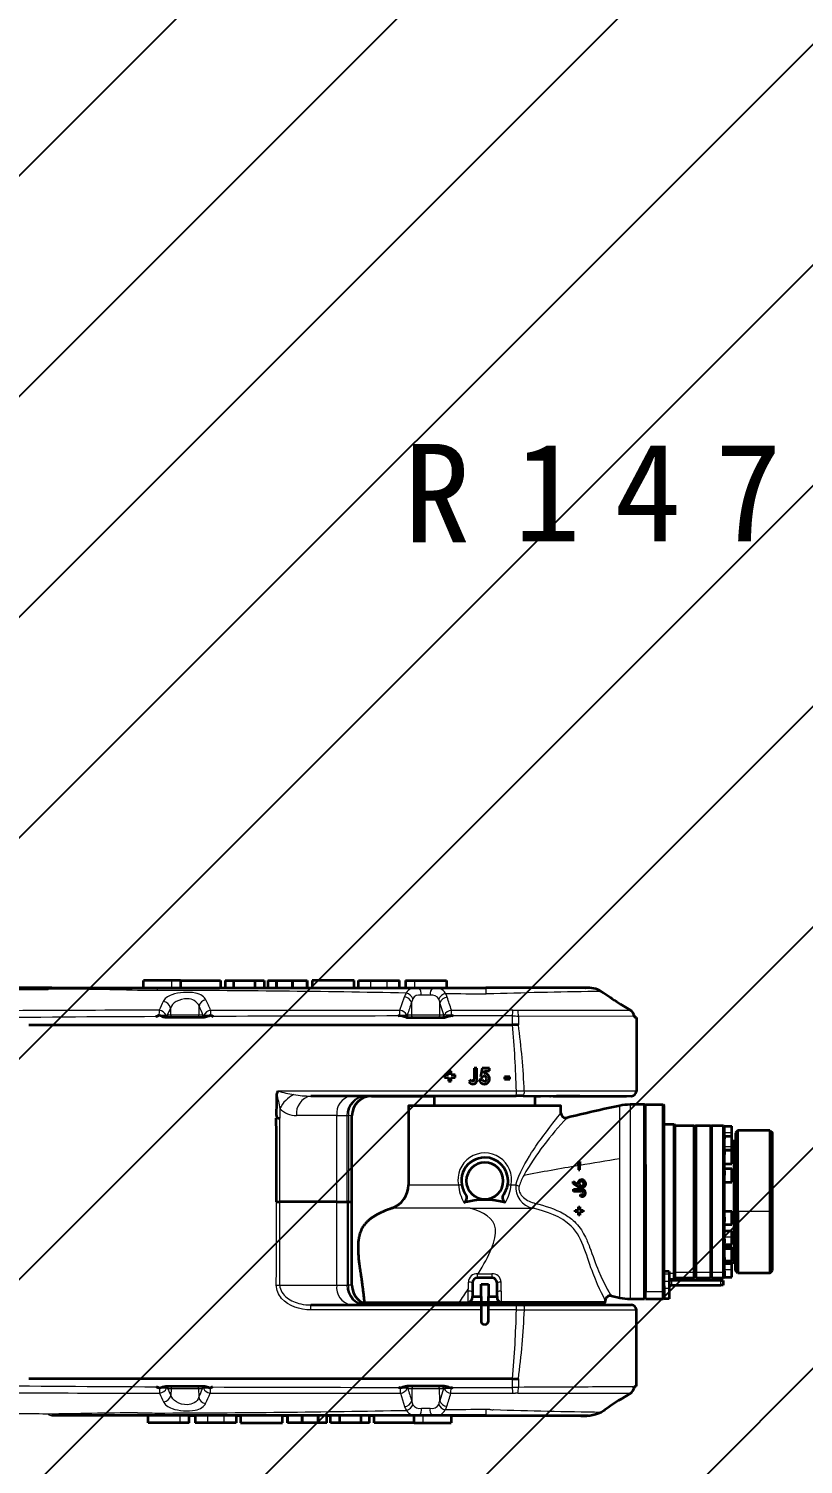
# Model space of a CAD drawing. Header units: millimetres. Extents: x 116 to 5831, y 100 to 4110.
# Drawn here: x 4889 to 5204, y 2655 to 3239 of the extents above; entities that cross this region are included whole.
import ezdxf

# ---------------------------------------------------------------- set-up
doc = ezdxf.new("R2010")
doc.units = ezdxf.units.MM
doc.header["$MEASUREMENT"] = 0
doc.layers.get('0').update_dxf_attribs({"lineweight": 18})
doc.layers.add('图层0000', color=7, linetype='Continuous', lineweight=25)
doc.layers.add('图层1', color=7, linetype='Continuous', lineweight=35)
doc.dimstyles.new('线性样式 (GB)', dxfattribs={"dimtxt": 2, "dimasz": 2, "dimexe": 1, "dimexo": 0.5, "dimgap": 0.5, "dimtad": 1, "dimdsep": 46, "dimcen": -2.127267, "dimclrd": 7, "dimclre": 7, "dimclrt": 7, "dimadec": 0, "dimazin": 0, "dimtfac": 0.7, "dimtmove": 0, "dimatfit": 1, "dimfxl": 1, "dimfrac": 2, "dimtolj": 1, "dimtzin": 0, "dimlwd": 18, "dimlwe": 18, "dimarcsym": 0})

# ---------------------------------------------------------------- blocks, each defined once
blk = doc.blocks.new('DimBlk384')
at = {"layer": '图层0000', "color": 7, "linetype": 'Continuous', "lineweight": 18}
blk.add_line((5632, 3205.78), (5262.48, 3087.46), dxfattribs=at)
at = {"layer": '图层0000', "color": 7, "linetype": 'Continuous', "lineweight": -3}
blk.add_solid([(5635.27, 3195.57), (5670.09, 3217.98), (5628.73, 3215.99)], dxfattribs=at)
at = {"layer": '图层0000', "color": 7, "linetype": 'Continuous', "lineweight": 18, "char_height": 40, "attachment_point": 8, "line_spacing_factor": 1.2}
for s, insert in [('\\T1.375000;\\W1;\\FSimSun|b0|i0;R', (5060.25, 3029.73)), ('\\T1.500000;\\W1;\\FSimSun|b0|i0;1470', (5168.06, 3029.43))]:
    blk.add_mtext(s, dxfattribs=dict(at, insert=insert))
blk = doc.blocks.new('ViewBlk17')
at = {"layer": '图层0000', "linetype": 'Continuous', "lineweight": -3}
h = blk.add_hatch(dxfattribs=at)
h.set_pattern_fill('ANSI31', color=256, scale=63.5, style=0, pattern_type=2)
h.set_pattern_definition([(45, (0, 0), (-44.9013, 44.9013), [])])
edge = h.paths.add_edge_path(flags=16)
edge.add_arc((4270.11, 2769.69), 1470, 331.9791, 388.0209)
edge.add_spline(control_points=[(5567.8, 3460.29), (4860.44, 3434.66), (4133.05, 3900.34), (3795.88, 2896.76)], knot_values=[0, 0, 0, 0, 1, 1, 1, 1], degree=3, periodic=0)
edge.add_line((3795.88, 2896.76), (3896.59, 2869.78))
edge.add_arc((4270.11, 2769.69), 386.7, 195, 525)
edge.add_line((3896.59, 2669.6), (3795.88, 2642.62))
edge.add_spline(control_points=[(3795.88, 2642.62), (4133.05, 1639.04), (4860.44, 2104.72), (5567.8, 2079.09)], knot_values=[0, 0, 0, 0, 1, 1, 1, 1], degree=3, periodic=0)
at = {"layer": '图层0000', "color": 251, "linetype": 'Continuous', "lineweight": 18}
for p, q in [((4947.17, 2848.44), (4947.17, 2851.43)), ((5028.14, 2848.44), (5028.14, 2851.43)), ((5034.85, 2848.44), (5034.85, 2851.43)), ((5045.96, 2851.43), (5045.96, 2848.43)), ((4894.77, 2847.82), (4896.93, 2847.82)), ((5040.01, 2839.34), (5041.82, 2844.81)), ((5052.41, 2845.44), (5048.62, 2845.44)), ((5076.64, 2845.97), (5075.13, 2845.98)), ((4946.72, 2840.24), (4946.72, 2837.44)), ((4958.31, 2837.44), (4958.31, 2840.94)), ((5044.72, 2842.45), (5044.72, 2837.44)), ((5056.31, 2837.44), (5056.31, 2842.36)), ((5057.89, 2837.44), (5056.31, 2842.36)), ((5060.97, 2839.34), (5084.75, 2839.34)), ((5085.92, 2839.36), (5087, 2839.35)), ((5133.81, 2839.31), (5129.71, 2841.86)), ((4942.01, 2837.26), (4944.9, 2837.26)), ((4945.37, 2837.44), (4946.72, 2837.44)), ((4946.72, 2837.44), (4958.31, 2837.44)), ((4958.31, 2837.44), (4959.9, 2837.44)), ((4960.3, 2837.28), (4963, 2837.28)), ((5040.03, 2837.33), (5042.78, 2837.33)), ((5043.02, 2837.44), (5044.72, 2837.44)), ((5044.72, 2837.44), (5056.31, 2837.44)), ((5056.31, 2837.44), (5057.89, 2837.44)), ((5061, 2837.34), (5058.11, 2837.34)), ((5085.85, 2833.44), (5085.85, 2837.04)), ((5135.01, 2836.74), (5088.2, 2836.97)), ((5088.2, 2836.97), (5088.2, 2833.44)), ((5090.6, 2806.44), (5087.38, 2806.43)), ((4991.15, 2799.31), (4991.15, 2795.48)), ((5129.41, 2800.47), (5129.41, 2800.26)), ((5129.41, 2778.91), (5129.41, 2800.26)), ((5133.67, 2800.71), (5133.67, 2800.93)), ((5133.67, 2800.71), (5133.67, 2721.93)), ((4991.15, 2795.4), (4989.72, 2795.4)), ((4991.15, 2795.48), (4991.15, 2795.4)), ((4991.15, 2761.44), (4991.15, 2795.4)), ((5014.34, 2796.44), (4997.97, 2796.44)), ((5014.34, 2795.45), (5014.34, 2796.44)), ((5014.34, 2796.44), (5018.49, 2796.44)), ((5014.34, 2761.44), (5014.34, 2795.45)), ((5018.49, 2796.44), (5019.06, 2796.44)), ((5018.49, 2795.44), (5018.49, 2796.44)), ((5018.49, 2761.44), (5018.49, 2795.44)), ((5020.51, 2796.43), (5019.06, 2796.44)), ((5019.06, 2796.44), (5019.06, 2795.44)), ((5019.06, 2795.44), (5019.06, 2761.44)), ((5172.01, 2789.56), (5175.01, 2789.56)), ((5175.81, 2738.57), (5175.81, 2786.18)), ((5172.01, 2783.87), (5175.01, 2783.87)), ((5175.01, 2782.29), (5172.01, 2782.29)), ((5113.24, 2776.21), (5112.66, 2776.12)), ((5129.41, 2722.39), (5129.41, 2778.91)), ((5139.51, 2776.4), (5139.91, 2776.55)), ((5085.2, 2768.25), (5087.19, 2768.25)), ((5172.01, 2769.61), (5175.01, 2769.61)), ((5014.34, 2727.45), (5014.36, 2761.44)), ((5018.5, 2761.44), (5018.49, 2727.44)), ((5019.06, 2727.44), (5019.07, 2761.44)), ((5068.57, 2758.82), (5036.84, 2758.82)), ((5068.57, 2758.82), (5094.22, 2758.82)), ((5175.01, 2757.57), (5172.01, 2757.57)), ((5176.51, 2757.78), (5177.51, 2757.65)), ((5177.51, 2757.65), (5190.51, 2757.65)), ((5190.51, 2757.65), (5191.51, 2757.78)), ((5175.01, 2747.02), (5172.01, 2747.02)), ((5175.01, 2741.93), (5172.01, 2741.93)), ((5176.01, 2743.88), (5176.11, 2743.88)), ((5176.11, 2743.88), (5176.51, 2744.25)), ((5160.01, 2733.16), (5160.41, 2732.79)), ((5171.61, 2732.79), (5172.01, 2733.16)), ((5175.01, 2733.74), (5172.01, 2733.74)), ((5175.01, 2738.57), (5175.81, 2738.57)), ((5175.81, 2738.57), (5175.81, 2736.68)), ((4989.72, 2727.48), (4991.15, 2727.48)), ((4991.15, 2727.48), (5014.34, 2727.45)), ((5014.34, 2727.45), (5018.49, 2727.44)), ((5018.49, 2727.44), (5019.06, 2727.44)), ((5071.63, 2732.16), (5071.85, 2732.15)), ((5147.51, 2732.04), (5149.51, 2732.04)), ((5149.51, 2729.01), (5147.51, 2729.01)), ((5149.51, 2732.33), (5151.51, 2732.33)), ((5150.51, 2729.43), (5150.51, 2727.43)), ((5151.51, 2732.33), (5152.01, 2732.79)), ((5152.01, 2732.79), (5159.71, 2732.79)), ((5159.71, 2732.79), (5160.01, 2733.07)), ((5160.41, 2732.79), (5166.41, 2732.79)), ((5166.41, 2732.79), (5166.66, 2733.02)), ((5166.91, 2732.79), (5166.66, 2733.02)), ((5166.91, 2732.79), (5171.61, 2732.79)), ((5170.51, 2727.43), (5170.51, 2729.43)), ((5067.78, 2725.02), (5067.79, 2725.84)), ((5067.79, 2720.48), (5067.78, 2725.02)), ((5081.24, 2725.02), (5081.24, 2720.48)), ((5139.91, 2724.94), (5147.11, 2724.94)), ((5147.11, 2724.94), (5147.51, 2725.31)), ((5147.51, 2726.22), (5149.51, 2726.22)), ((5073.01, 2717.45), (5003.75, 2717.44)), ((5087.41, 2717.45), (5076.01, 2717.45)), ((5087.41, 2717.45), (5090.66, 2717.44)), ((5090.66, 2717.44), (5136.19, 2717.43)), ((5085.85, 2685.84), (5085.85, 2689.44)), ((5088.2, 2689.44), (5088.2, 2685.91)), ((4945.12, 2685.62), (4942.22, 2685.62)), ((4945.53, 2685.46), (4946.9, 2685.46)), ((4946.9, 2685.46), (4946.86, 2682.6)), ((4946.9, 2685.46), (4958.12, 2685.46)), ((4958.12, 2685.46), (4959.73, 2685.46)), ((4958.12, 2685.46), (4958.18, 2681.91)), ((4962.79, 2685.6), (4960.08, 2685.6)), ((5040.22, 2683.54), (5041.92, 2678.09)), ((5043, 2685.55), (5040.24, 2685.55)), ((5043.2, 2685.46), (5044.9, 2685.46)), ((5044.9, 2685.46), (5044.82, 2680.4)), ((5044.9, 2685.46), (5056.12, 2685.46)), ((5056.12, 2685.46), (5057.71, 2685.46)), ((5056.21, 2680.49), (5056.12, 2685.46)), ((5057.71, 2685.46), (5056.21, 2680.49)), ((5057.89, 2685.54), (5060.8, 2685.54)), ((5060.76, 2683.54), (5084.75, 2683.54)), ((5085.92, 2683.52), (5087, 2683.52)), ((5088.04, 2683.54), (5133.85, 2683.56)), ((5133.85, 2683.56), (5129.75, 2681.02)), ((4896.93, 2675.05), (4894.77, 2675.05)), ((5048.74, 2677.39), (5052.3, 2677.39)), ((5076.64, 2676.91), (5075.13, 2676.89)), ((4950.61, 2671.43), (4950.61, 2674.43)), ((4961.72, 2674.43), (4961.72, 2671.43)), ((4968.42, 2674.43), (4968.42, 2671.43)), ((5049.4, 2674.43), (5049.4, 2671.43))]:
    blk.add_line(p, q, dxfattribs=at)
for centre, radius, start, end in [((4884.05, 3408.38), 560.66, 268.57077, 271.0957), ((4898.46, 2846.23), 2.21, 92.15752, 133.90251), ((4904.76, 2047.78), 800.08, 87.95432, 90.56048), ((4947.31, 1426.82), 1420.6, 90.24437, 90.56414), ((4942.51, 2847.35), 1.26, 119.92587, 177.30605), ((4930.31, -2944.2), 5791.61, 88.889276, 89.891758), ((5047.7, 2842.84), 6.19, 145.7679, 161.51273), ((5041.55, 2841.51), 3.31, 16.45537, 85.22201), ((5046.6, 2843.81), 4.75, 76.99727, 148.00643), ((5041.64, 2842.6), 3.84, 20.70642, 75.88207), ((5047.92, 2842.41), 3.11, 77.04655, 150.05861), ((5045.54, 2846.11), 3.16, 347.65377, 47.37499), ((5055.49, 2846.11), 3.16, 132.54591, 192.35442), ((5053.12, 2842.47), 3.06, 26.39072, 103.43027), ((5054.45, 2843.91), 4.65, 28.45703, 103.55641), ((5059.42, 2842.4), 3.83, 103.1619, 158.20761), ((5059.48, 2841.35), 3.32, 94.24824, 162.35735), ((5107.23, 7341.67), 4495.8, 269.3795, 269.59085), ((5052.77, 2842.53), 6.8, 18.25478, 31.91956), ((3578.16, 2358.8), 1558.73, 17.95619, 18.16211), ((5057.28, 2846.32), 17.85, 358.90804, 6.80437), ((5077.72, 2837.56), 8.48, 86.62979, 97.31682), ((5165.52, -66.02), 2913.36, 90.85815, 91.71715), ((5190.73, 2940.28), 115.8, 234.24381, 238.20453), ((4942.36, -7514.8), 10354.12, 90.001639, 90.328503), ((4976.28, 2837.36), 34.27, 176.72617, 180.16769), ((5031.3, 2800.73), 97.22, 154.29771, 156.61595), ((4941.79, 2835.95), 3.38, 22.85855, 85.22503), ((4943.51, 2839.64), 3.26, 10.47621, 86.70065), ((5025.53, 2800.45), 88.28, 153.21502, 155.2304), ((4961.5, 2840.33), 3.25, 96.87448, 169.15705), ((4884.96, 2805.42), 81.5, 23.13869, 25.8423), ((4963.42, 2835.97), 3.39, 96.76644, 157.17317), ((4881.77, 2805.09), 88.17, 22.8519, 25.86324), ((5033.09, 2837.47), 70.09, 178.47554, 180.1526), ((4946, 2837.12), 94.03, 0.13051, 1.35663), ((5039.64, 2835.92), 3.44, 24.14006, 83.86144), ((6402.13, 2379.39), 1434.22, 161.16379, 161.37497), ((5052.28, 2840.74), 7.75, 155.42651, 167.26214), ((5047.81, 2840.55), 8.69, 12.00797, 22.12793), ((5061.25, 2835.89), 3.47, 94.74396, 155.21966), ((4992.71, 2837.2), 68.29, 0.11722, 1.79649), ((5085.82, 2817.9), 21.46, 89.75387, 92.86072), ((5029.66, 2839.84), 56.25, 357.1467, 359.51782), ((5088.04, 2873.44), 34.1, 268.25186, 269.99877), ((5074.86, 2837.24), 13.35, 358.86318, 9.06316), ((5129.69, 2841.7), 0.158, 58.49786, 80.79368), ((5132.24, 2836.76), 3, 9.68958, 58.33473), ((5133.79, 2839.15), 0.159, 58.53057, 82.12716), ((4968.33, -5142.75), 7979.52, 90.197723, 90.735999), ((4943.09, 2842.7), 5.73, 288.39211, 293.3683), ((4945.85, 2837.4), 0.956, 187.98286, 267.10988), ((4946.35, 2837.42), 0.985, 179.06602, 267.20511), ((4947.7, 2837.42), 0.985, 179.09055, 266.15889), ((4957.32, 2837.42), 0.985, 273.8949, 0.90819), ((4958.92, 2837.42), 0.985, 272.6597, 0.93716), ((4959.35, 2837.4), 0.959, 272.79914, 353.05376), ((4961.91, 2841.87), 4.87, 245.68697, 250.69507), ((5041.65, 2840.14), 3.03, 291.89656, 296.94056), ((5043.74, 2837.4), 0.965, 184.43394, 267.19432), ((5044.01, 2837.42), 0.984, 179.05982, 267.4689), ((5045.7, 2837.42), 0.985, 179.09166, 266.11122), ((5055.32, 2837.42), 0.985, 273.84894, 0.90927), ((5056.9, 2837.42), 0.984, 272.57026, 0.93926), ((5057.14, 2837.41), 0.966, 272.8736, 356.00783), ((5059.16, 2839.9), 2.77, 242.61144, 247.6215), ((5074.11, -198.4), 3035.46, 89.77839, 90.23548), ((5088.86, 2904.05), 67.08, 267.42611, 269.43689), ((4602.01, 2792.49), 485.57, 1.64445, 4.83724), ((4771.73, 2791.69), 319.22, 2.64891, 7.51572), ((5135.2, 2824.31), 12.95, 89.80434, 90.02346), ((5438.66, 2889.72), 456.55, 190.65793, 191.42181), ((5007.15, 2867.42), 63.25, 254.59105, 260.63557), ((5002.66, 2793.5), 12.89, 116.71343, 153.21402), ((5003.34, 2841.13), 36.7, 259.83823, 270.61045), ((5005.07, 2797.4), 7.16, 100.78998, 187.73495), ((5021.44, 2797.4), 7.16, 100.79021, 187.73507), ((5026.21, 2796.72), 7.73, 92.24666, 182.07911), ((5026.78, 2796.72), 7.73, 92.24666, 182.07913), ((5072.98, 2805.93), 14.41, 354.04798, 1.9668), ((5087.75, 2805.96), 2.89, 328.28952, 9.57148), ((4997.99, 2806.03), 9.59, 224.5167, 269.8835), ((5133.67, 2780.61), 20.11, 89.99677, 102.21704), ((4996.92, 2795.44), 7.19, 171.34075, 180.31323), ((5198.52, 2709.03), 125.23, 136.28873, 149.73451), ((5074.51, 2770.37), 10.9, 348.78981, 191.20991), ((5437.08, 887.46), 1916.32, 99.74683, 100.42402), ((5579.37, 31.9), 2783.62, 99.30232, 99.63984), ((5063.31, 2773.58), 5.35, 275.54532, 289.72958), ((5081.84, 2769.93), 18.09, 185.31455, 209.38157), ((5067.19, 2769.93), 18.1, 330.61938, 354.68441), ((5085.72, 2773.58), 5.35, 250.2698, 264.45449), ((5095.68, 2767.25), 8.55, 173.24181, 260.15104), ((5092.25, 2782.02), 14.67, 249.79487, 255.34484), ((5118.09, 2757.97), 31.15, 152.91581, 161.54002), ((-1081.08, 2759.93), 6070.89, 359.693773, 0.014241), ((-1400.26, 2760.22), 6391.49, 359.706502, 0.010953), ((5091.07, 2761.41), 4.07, 320.57419, 350.73247), ((5175.82, 2738.76), 0.193, 267.8224, 357.64275), ((5021.51, 2726.51), 7.24, 172.513, 257.57151), ((5026.23, 2727.17), 7.75, 177.95457, 265.96887), ((5026.8, 2727.17), 7.75, 177.96066, 265.92095), ((5019.23, 2631.34), 96.1, 89.23434, 90.1017), ((5157.85, 2725.41), 90.07, 177.88803, 179.72756), ((5071.39, 2728.62), 3.54, 86.14622, 178.3077), ((5067.84, 2723.68), 5.05, 70.58279, 89.89124), ((5039.72, 2733.39), 31.93, 354.68913, 357.7808), ((5077.64, 2728.62), 3.54, 1.69468, 93.85039), ((5109.33, 2733.39), 31.95, 182.21705, 185.30673), ((5081.19, 2723.68), 5.04, 90.11046, 109.42539), ((4985.93, 2725.28), 95.32, 359.84646, 2.07417), ((4413.98, 3161.71), 785.78, 325.83545, 326.30968), ((5068.17, 2721.58), 3.46, 67.12362, 96.38602), ((5080.86, 2721.58), 3.46, 83.61417, 112.87668), ((5003.7, 2738.67), 19.23, 257.90372, 270.08067), ((4956.52, 2717.94), 47.23, 359.39449, 1.81841), ((4593.2, 2730.97), 494.4, 355.18188, 358.43353), ((5073, 2717.95), 14.42, 358.03317, 5.9459), ((4766.23, 2731.76), 324.74, 352.51213, 357.47278), ((5087.82, 2717.92), 2.88, 350.38274, 31.86354), ((4968.73, 10757.15), 8071.04, 269.26949, 269.803163), ((4946.07, 2685.48), 0.957, 91.4808, 171.96002), ((4946.52, 2685.46), 0.983, 90.98954, 179.99879), ((4947.89, 2685.46), 0.983, 90.98954, 179.99879), ((4957.14, 2685.46), 0.983, 0.00121, 89.01046), ((4958.75, 2685.46), 0.983, 0.00121, 89.01046), ((4959.12, 2685.48), 0.96, 7.03306, 88.52282), ((5043.96, 2685.47), 0.966, 91.44126, 175.47344), ((5044.18, 2685.46), 0.983, 90.98954, 179.99879), ((5045.89, 2685.46), 0.983, 90.98954, 179.99879), ((5055.14, 2685.46), 0.983, 0.00121, 89.01046), ((5056.73, 2685.46), 0.983, 0.00121, 89.01046), ((5056.92, 2685.47), 0.967, 4.09641, 88.57017), ((4942.36, 13136.08), 10452.52, 269.673456, 269.999565), ((4976.73, 2685.52), 34.51, 179.8329, 183.2506), ((4942.02, 2686.92), 3.37, 274.44216, 337.27926), ((5030.23, 2720), 95.2, 202.50328, 204.84655), ((4943.66, 2683.25), 3.26, 273.07561, 348.6164), ((4943.37, 2680.53), 5.38, 66.32231, 71.00992), ((5024.69, 2720.44), 86.54, 203.84398, 205.92739), ((4885.08, 2715.94), 80.64, 335.03436, 337.78494), ((4961.36, 2682.57), 3.25, 191.74978, 263.37198), ((4961.64, 2681.31), 4.56, 109.95638, 114.62489), ((4963.19, 2686.9), 3.37, 202.66484, 263.60639), ((4882.37, 2716.03), 86.75, 334.98769, 338.01268), ((5032.34, 2685.41), 69.55, 179.84762, 181.53822), ((5039.88, 2686.93), 3.41, 275.61695, 336.11751), ((4946.55, 2685.76), 93.69, 358.63877, 359.86949), ((5041.91, 2682.96), 2.81, 62.71027, 67.18845), ((6369.37, 3107.94), 1391.84, 197.67044, 197.88904), ((5058.91, 2683.19), 2.57, 113.345, 117.73188), ((5061.01, 2686.96), 3.43, 204.48227, 265.81178), ((3560.14, 3142.95), 1569.37, 342.77552, 342.97823), ((4992.31, 2685.68), 68.49, 358.20769, 359.88249), ((5074.07, 5771.3), 3085.48, 269.76519, 270.21865), ((5085.83, 2704.98), 21.46, 267.13777, 270.24472), ((5088.86, 2618.9), 67.01, 90.56067, 92.5733), ((5029.66, 2683.04), 56.26, 0.48187, 2.85316), ((5088.04, 2649.46), 34.08, 89.99867, 91.74648), ((5074.85, 2685.64), 13.35, 350.93875, 1.13597), ((5190.31, 2583.08), 115.14, 121.73107, 125.68715), ((5129.73, 2681.16), 0.146, 278.65313, 301.4228), ((5132.27, 2686.11), 3, 301.63775, 350.29511), ((5133.83, 2683.71), 0.148, 277.35565, 301.3847), ((5135.24, 2673.46), 12.14, 89.80002, 90.02405), ((4884.18, 2123.34), 551.81, 88.90034, 91.46576), ((4898.47, 2676.64), 2.21, 226.0751, 267.82496), ((4947.26, 4096.95), 1421.49, 269.43819, 269.75776), ((4930.02, 8484.53), 5809.07, 270.110734, 271.111069), ((4942.51, 2675.53), 1.26, 182.71328, 239.99512), ((5041.67, 2681.38), 3.3, 274.3968, 342.66651), ((5047.71, 2679.92), 6.07, 197.54123, 213.72979), ((5041.74, 2680.28), 3.84, 283.8815, 338.39508), ((5046.73, 2679.1), 4.8, 212.13329, 283.45887), ((5052.28, 2681.94), 7.62, 191.68054, 203.82074), ((5048.01, 2680.41), 3.11, 209.78477, 283.50767), ((5045.61, 2676.73), 3.2, 314.31188, 11.88548), ((5055.42, 2676.73), 3.2, 168.10516, 225.77035), ((5053.04, 2680.35), 3.06, 255.97076, 333.78921), ((5054.33, 2678.99), 4.69, 255.94753, 331.40194), ((5047.82, 2682.11), 8.55, 338.63576, 349.03758), ((5059.31, 2680.48), 3.83, 202.6894, 257.09063), ((5059.35, 2681.54), 3.31, 198.49975, 266.16295), ((5052.76, 2680.22), 6.67, 328.59844, 342.68136), ((5107.2, -1815.58), 4492.59, 90.40902, 90.62167), ((5057.23, 2676.56), 17.9, 353.20519, 1.08661), ((5077.72, 2685.31), 8.48, 262.68003, 273.37081), ((5170.9, 5786.33), 3110.86, 268.29285, 269.09731)]:
    blk.add_arc(centre, radius, start, end, dxfattribs=at)
for points, knots in [([(4961.11, 2843.55), (4960.51, 2844.79), (4957.04, 2847.16), (4947.19, 2846.34), (4944.22, 2843.98), (4943.7, 2842.9)], [0, 0, 0, 0, 0.00777033, 0.01787176, 0.02486506, 0.02486506, 0.02486506, 0.02486506]), ([(4958.31, 2840.94), (4958.01, 2841.85), (4956.91, 2843.31), (4953.09, 2844.39), (4948.56, 2843.09), (4947.06, 2841.24), (4946.72, 2840.24)], [0, 0, 0, 0, 0.00436628, 0.00764098, 0.01255304, 0.0174651, 0.0174651, 0.0174651, 0.0174651]), ([(5088.04, 2839.34), (5100.78, 2839.34), (5121.85, 2839.33), (5132, 2839.31), (5133.81, 2839.31)], [0, 0, 0, 0, 0.03818563, 0.06788556, 0.06788556, 0.06788556, 0.06788556]), ([(5087.19, 2768.25), (5088.61, 2773.15), (5092.56, 2780.09), (5100.76, 2791.77), (5105.51, 2797.51), (5105.51, 2797.51)], [0, 0, 0, 0, 0.01511906, 0.0241905, 0.04838099, 0.04838099, 0.04838099, 0.04838099]), ([(5043.51, 2768.25), (5043.51, 2768.25), (5047.28, 2768.25), (5056.72, 2768.25), (5060.12, 2768.25), (5063.82, 2768.25)], [0, 0, 0, 0, 0.02593867, 0.02593867, 0.03772898, 0.03772898, 0.03772898, 0.03772898]), ([(5071.85, 2732.15), (5076.33, 2739.4), (5082.53, 2752.23), (5074.08, 2757.16), (5068.57, 2758.82)], [0, 0, 0, 0, 0.3228151, 0.6323867, 0.6323867, 0.6323867, 0.6323867]), ([(5123.6, 2721.37), (5123.6, 2721.37), (5121.07, 2725.72), (5117.43, 2735.28), (5115.56, 2741.59), (5112.32, 2748.91), (5105.47, 2755.57), (5099.71, 2757.38), (5094.22, 2758.82)], [0.06992817, 0.06992817, 0.06992817, 0.06992817, 0.09824212, 0.09824212, 0.11134107, 0.12225686, 0.12225686, 0.13972212, 0.13972212, 0.13972212, 0.13972212]), ([(5095.09, 2760.75), (5099.05, 2759.77), (5104.74, 2758.06), (5111.68, 2753.26), (5115.11, 2748.2), (5118.04, 2740.85), (5119.59, 2736.19), (5123.4, 2727.1), (5126.02, 2723.13), (5126.02, 2723.13)], [0, 0, 0, 0, 0.01262745, 0.01803921, 0.02525489, 0.03066666, 0.0432941, 0.0432941, 0.07117146, 0.07117146, 0.07117146, 0.07117146]), ([(5003.75, 2717.44), (4999.38, 2717.47), (4992.53, 2719.42), (4989.75, 2725.5), (4989.72, 2727.48)], [0, 0, 0, 0, 0.687933, 1, 1, 1, 1]), ([(4991.15, 2727.48), (4991.18, 2725.42), (4993.75, 2721.81), (4997.68, 2720.31), (4999.67, 2719.87)], [0, 0, 0, 0, 0.500711, 1, 1, 1, 1]), ([(4958.18, 2681.91), (4957.91, 2681), (4956.84, 2679.55), (4953.1, 2678.48), (4948.62, 2679.77), (4947.17, 2681.61), (4946.86, 2682.6)], [0, 0, 0, 0, 0.00430005, 0.00752509, 0.01236264, 0.0172002, 0.0172002, 0.0172002, 0.0172002]), ([(5135.05, 2686.13), (5133.04, 2686.12), (5122.46, 2686.08), (5101.09, 2685.98), (5088.2, 2685.91)], [0, 0, 0, 0, 0.03014378, 0.06890008, 0.06890008, 0.06890008, 0.06890008]), ([(4943.84, 2679.99), (4944.34, 2678.92), (4947.25, 2676.57), (4957.01, 2675.76), (4960.41, 2678.12), (4960.99, 2679.35)], [0, 0, 0, 0, 0.00692142, 0.01691902, 0.02460948, 0.02460948, 0.02460948, 0.02460948])]:
    blk.add_open_spline(points, degree=3, knots=knots, dxfattribs=at)
for points in [[(4963.02, 2839.33), (4988.68, 2839.35), (5014.35, 2839.34), (5040.01, 2839.34)], [(5039.34, 2837), (5014.24, 2836.95), (4989.13, 2836.89), (4964.03, 2836.81)], [(5087.38, 2806.43), (5055.05, 2806.42), (5022.7, 2806.43), (4990.35, 2806.44)], [(5088.54, 2767.83), (5087.96, 2766.06), (5089.97, 2762.61), (5093.35, 2761.19), (5095.09, 2760.75)], [(5071.85, 2732.15), (5073.7, 2732.06), (5075.55, 2732.06), (5077.4, 2732.16)], [(4962.81, 2683.55), (4988.61, 2683.53), (5014.42, 2683.54), (5040.22, 2683.54)], [(4963.82, 2686.07), (4989.06, 2685.99), (5014.31, 2685.93), (5039.55, 2685.88)], [(4933.32, 2675.53), (4920.59, 2675.58), (4908.52, 2675.08), (4896.93, 2675.05)]]:
    blk.add_open_spline(points, degree=3, dxfattribs=at)
blk.add_rational_spline([(5136.19, 2806.43), (5136.19, 2806.44), (5090.6, 2806.44)], [0.999999968577, 0.773196497548, 1], degree=2, dxfattribs=at)
at = {"layer": '图层1', "color": 7, "linetype": 'Continuous', "lineweight": 35}
for p, q in [((4935.71, 2848.44), (4935.71, 2851.43)), ((4947.17, 2851.43), (4935.71, 2851.43)), ((4950.72, 2851.43), (4947.17, 2851.43)), ((4950.72, 2851.43), (4967.07, 2851.43)), ((4950.72, 2851.43), (4950.72, 2848.43)), ((4967.07, 2851.43), (4967.07, 2848.43)), ((4968.88, 2851.43), (4972.29, 2851.43)), ((4968.88, 2851.43), (4968.88, 2848.43)), ((4972.29, 2851.43), (4972.31, 2851.43)), ((4972.29, 2851.43), (4972.29, 2848.43)), ((4972.31, 2851.43), (4981.04, 2851.43)), ((4972.31, 2851.43), (4972.31, 2848.43)), ((4981.04, 2851.43), (4984.76, 2851.43)), ((4981.04, 2851.43), (4981.04, 2848.43)), ((4984.76, 2851.43), (4984.78, 2851.43)), ((4984.76, 2851.43), (4984.76, 2848.43)), ((4984.78, 2851.43), (4984.78, 2848.43)), ((4986.35, 2851.43), (4989.83, 2851.43)), ((4986.35, 2851.43), (4986.35, 2848.43)), ((4989.83, 2851.43), (4989.84, 2851.43)), ((4989.83, 2851.43), (4989.83, 2848.43)), ((4989.84, 2851.43), (4996.29, 2851.43)), ((4989.84, 2848.44), (4989.84, 2851.43)), ((4996.29, 2851.43), (4996.29, 2848.43)), ((4996.34, 2851.43), (5002.22, 2851.43)), ((4996.34, 2848.44), (4996.34, 2851.43)), ((5002.22, 2851.43), (5002.22, 2848.43)), ((5002.32, 2848.44), (5002.32, 2851.43)), ((5021.34, 2851.43), (5004.37, 2851.43)), ((5004.37, 2851.43), (5004.37, 2848.43)), ((5021.34, 2848.44), (5021.34, 2851.43)), ((5021.38, 2851.43), (5021.34, 2851.43)), ((5021.38, 2848.44), (5021.38, 2851.43)), ((5023.11, 2851.43), (5028.14, 2851.43)), ((5023.11, 2848.44), (5023.11, 2851.43)), ((5028.14, 2851.43), (5034.85, 2851.43)), ((5034.85, 2851.43), (5039.88, 2851.43)), ((5039.88, 2848.44), (5039.88, 2851.43)), ((5042.27, 2851.43), (5045.96, 2851.43)), ((5042.27, 2851.43), (5042.27, 2848.43)), ((5045.96, 2851.43), (5059.02, 2851.43)), ((5059.02, 2851.43), (5059.02, 2848.43)), ((4898.38, 2848.44), (4895.24, 2848.44)), ((4898.38, 2848.44), (4941.88, 2848.44)), ((4941.88, 2848.44), (5047.67, 2848.44)), ((5047.67, 2848.44), (5053.36, 2848.44)), ((5053.36, 2848.44), (5075.01, 2848.44)), ((5115.57, 2848.43), (5075.01, 2848.44)), ((5115.56, 2848.43), (5115.7, 2848.43)), ((5123.06, 2846.31), (5121.89, 2847.01)), ((5133.87, 2839.29), (5129.77, 2841.84)), ((4889.01, 2833.44), (5085.85, 2833.44)), ((4960.43, 2836.44), (4944.56, 2836.44)), ((5042.65, 2836.44), (5058.39, 2836.44)), ((5088.2, 2833.44), (5085.85, 2833.44)), ((5136.19, 2836.43), (5135.66, 2836.43)), ((5136.19, 2836.43), (5136.19, 2806.43)), ((5071.35, 2815.79), (5070.21, 2815.79)), ((5070.21, 2815.79), (5070.21, 2811.31)), ((5071.35, 2811.57), (5071.35, 2815.79)), ((5073.51, 2815.79), (5072.76, 2812.27)), ((5076.4, 2815.79), (5073.51, 2815.79)), ((5076.4, 2814.73), (5076.4, 2815.79)), ((5059.79, 2813.02), (5058.16, 2813.02)), ((5058.16, 2813.02), (5058.16, 2811.96)), ((5058.16, 2811.96), (5059.79, 2811.96)), ((5060.85, 2814.57), (5059.79, 2814.57)), ((5059.79, 2814.57), (5059.79, 2813.02)), ((5059.79, 2811.96), (5059.79, 2810.42)), ((5059.79, 2810.42), (5060.85, 2810.42)), ((5060.85, 2813.02), (5060.85, 2814.57)), ((5062.48, 2813.02), (5060.85, 2813.02)), ((5060.85, 2810.42), (5060.85, 2811.96)), ((5060.85, 2811.96), (5062.48, 2811.96)), ((5062.48, 2811.96), (5062.48, 2813.02)), ((5068.96, 2810.97), (5068.1, 2810.18)), ((5073.55, 2810.99), (5072.25, 2810.99)), ((5072.76, 2812.27), (5073.72, 2812.05)), ((5074.16, 2813.53), (5074.41, 2814.73)), ((5074.41, 2814.73), (5076.4, 2814.73)), ((5084.78, 2812.29), (5082.59, 2812.29)), ((5082.59, 2812.29), (5082.59, 2811.23)), ((5082.59, 2811.23), (5084.78, 2811.23)), ((5084.78, 2811.23), (5084.78, 2812.29)), ((5003.73, 2804.44), (5087.31, 2804.44)), ((5028.51, 2804.42), (5054.01, 2804.42)), ((5054.01, 2804.43), (5054.01, 2800.44)), ((5090.21, 2804.44), (5087.31, 2804.44)), ((5090.21, 2804.44), (5134.19, 2804.43)), ((5095.01, 2800.44), (5095.01, 2804.43)), ((5095.51, 2804.43), (5097.22, 2804.43)), ((5101.06, 2804.43), (5101.23, 2804.43)), ((5102.31, 2804.43), (5132.16, 2804.43)), ((5113.21, 2804.43), (5103.66, 2804.43)), ((5043.51, 2800.43), (5043.51, 2768.25)), ((5105.51, 2797.51), (5105.51, 2800.43)), ((5139.51, 2800.93), (5133.67, 2800.93)), ((5139.51, 2721.93), (5139.51, 2800.93)), ((5139.91, 2800.93), (5139.51, 2800.53)), ((5139.91, 2776.55), (5139.91, 2800.93)), ((5139.91, 2800.93), (5147.11, 2800.93)), ((5147.11, 2724.94), (5147.11, 2800.93)), ((5147.11, 2800.93), (5147.51, 2800.53)), ((5147.51, 2727.15), (5147.51, 2800.53)), ((5020.51, 2795.43), (5020.51, 2796.43)), ((5020.51, 2761.43), (5020.51, 2795.43)), ((5147.51, 2792.93), (5151.51, 2792.93)), ((5151.51, 2732.33), (5151.51, 2792.93)), ((5151.51, 2792.93), (5152.01, 2792.43)), ((5152.01, 2732.79), (5152.01, 2792.43)), ((5152.01, 2792.43), (5159.71, 2792.43)), ((5159.71, 2732.79), (5159.71, 2792.43)), ((5159.71, 2792.43), (5160.01, 2792.13)), ((5160.41, 2792.43), (5160.01, 2792.03)), ((5160.01, 2733.07), (5160.01, 2792.13)), ((5160.41, 2792.43), (5160.41, 2732.79)), ((5160.41, 2792.43), (5166.41, 2792.43)), ((5166.41, 2792.43), (5166.41, 2732.79)), ((5166.41, 2792.43), (5166.66, 2792.18)), ((5166.91, 2792.43), (5166.66, 2792.18)), ((5166.66, 2792.18), (5166.66, 2733.02)), ((5166.91, 2732.79), (5166.91, 2792.43)), ((5166.91, 2792.43), (5171.61, 2792.43)), ((5171.61, 2732.79), (5171.61, 2792.43)), ((5171.61, 2792.43), (5172.01, 2792.03)), ((5172.01, 2792.1), (5172.01, 2792.03)), ((5172.01, 2792.1), (5175.01, 2792.1)), ((5172.01, 2788), (5172.01, 2792.03)), ((5175.01, 2789.56), (5175.01, 2792.1)), ((5172.01, 2788.06), (5175.01, 2788.06)), ((5172.01, 2788), (5172.01, 2787.02)), ((5172.01, 2782.01), (5172.01, 2787.02)), ((5175.01, 2788.06), (5175.01, 2789.56)), ((5175.01, 2783.87), (5175.01, 2788.06)), ((5175.01, 2786.18), (5175.81, 2786.18)), ((5176.01, 2738.75), (5176.01, 2785.98)), ((5177.51, 2790.43), (5176.51, 2789.43)), ((5176.51, 2789.43), (5176.51, 2757.78)), ((5177.51, 2757.65), (5177.51, 2790.43)), ((5190.51, 2790.43), (5177.51, 2790.43)), ((5190.51, 2790.43), (5190.51, 2757.65)), ((5190.51, 2790.43), (5191.51, 2789.43)), ((5191.51, 2757.78), (5191.51, 2789.43)), ((5172.01, 2782.56), (5175.01, 2782.56)), ((5172.01, 2782.37), (5175.01, 2782.37)), ((5172.01, 2782.01), (5172.01, 2780.59)), ((5172.01, 2774.01), (5172.01, 2780.59)), ((5175.01, 2782.56), (5175.01, 2783.87)), ((5175.01, 2782.29), (5175.01, 2782.37)), ((5175.01, 2776.87), (5175.01, 2782.29)), ((5176.01, 2780.43), (5176.11, 2780.43)), ((5176.11, 2780.43), (5176.11, 2743.88)), ((5176.11, 2780.43), (5176.51, 2780.03)), ((5112.66, 2776.12), (5112.66, 2777.78)), ((5112.66, 2777.78), (5113.24, 2777.78)), ((5112.66, 2776.12), (5112.66, 2774.4)), ((5112.66, 2774.4), (5113.24, 2774.4)), ((5113.24, 2777.78), (5113.24, 2776.21)), ((5113.24, 2774.4), (5113.24, 2776.21)), ((5139.91, 2776.55), (5139.91, 2724.94)), ((5172.01, 2776.87), (5175.01, 2776.87)), ((5172.01, 2774.9), (5175.01, 2774.9)), ((5175.01, 2769.61), (5175.01, 2774.9)), ((5110.51, 2769.66), (5112.35, 2768.49)), ((5110.51, 2768.84), (5110.51, 2769.66)), ((5112.33, 2767.68), (5110.51, 2768.84)), ((5172.01, 2774.01), (5172.01, 2772.28)), ((5172.01, 2755.21), (5172.01, 2772.28)), ((5172.01, 2769.4), (5175.01, 2769.4)), ((5175.01, 2769.4), (5175.01, 2769.61)), ((5110.57, 2765.65), (5110.57, 2766.49)), ((5110.57, 2766.49), (5113.81, 2766.49)), ((5113.84, 2765.65), (5110.57, 2765.65)), ((5113.49, 2763.53), (5113.49, 2764.37)), ((5113.49, 2764.37), (5113.95, 2764.37)), ((5113.87, 2763.53), (5113.49, 2763.53)), ((4989.81, 2761.44), (4991.23, 2761.44)), ((5014.36, 2761.44), (4991.23, 2761.44)), ((5014.36, 2761.44), (5018.5, 2761.44)), ((5019.06, 2761.44), (5018.5, 2761.44)), ((5019.07, 2761.44), (5020.51, 2761.43)), ((5020.51, 2727.43), (5020.51, 2761.43)), ((5111.29, 2757.27), (5111.29, 2757.95)), ((5111.29, 2757.95), (5112.66, 2757.95)), ((5112.66, 2757.27), (5111.29, 2757.27)), ((5112.66, 2757.95), (5112.66, 2759.31)), ((5112.66, 2759.31), (5113.24, 2759.31)), ((5112.66, 2755.91), (5112.66, 2757.27)), ((5113.24, 2759.31), (5113.24, 2757.95)), ((5113.24, 2757.95), (5114.6, 2757.95)), ((5114.6, 2757.27), (5113.24, 2757.27)), ((5113.24, 2757.27), (5113.24, 2755.91)), ((5114.6, 2757.95), (5114.6, 2757.27)), ((5172.01, 2757.65), (5175.01, 2757.65)), ((5175.01, 2757.57), (5175.01, 2757.65)), ((5175.01, 2752.15), (5175.01, 2757.57)), ((5176.51, 2733.43), (5176.51, 2757.78)), ((5177.51, 2757.65), (5177.51, 2732.43)), ((5190.51, 2757.65), (5190.51, 2732.43)), ((5191.51, 2733.43), (5191.51, 2757.78)), ((5113.24, 2755.91), (5112.66, 2755.91)), ((5172.01, 2755.21), (5172.01, 2753.39)), ((5172.01, 2746.25), (5172.01, 2753.39)), ((5172.01, 2752.15), (5175.01, 2752.15)), ((5172.01, 2749.56), (5175.01, 2749.56)), ((5172.01, 2746.25), (5172.01, 2744.66)), ((5175.01, 2747.02), (5175.01, 2749.56)), ((5175.01, 2744.06), (5175.01, 2747.02)), ((5172.01, 2738.79), (5172.01, 2744.66)), ((5172.01, 2744.06), (5175.01, 2744.06)), ((5172.01, 2742.89), (5175.01, 2742.89)), ((5175.01, 2741.93), (5175.01, 2742.89)), ((5175.01, 2737.39), (5175.01, 2741.93)), ((5176.01, 2742.43), (5176.11, 2742.43)), ((5176.11, 2743.88), (5176.11, 2742.43)), ((5176.11, 2742.43), (5176.51, 2742.83)), ((5172.01, 2738.79), (5172.01, 2737.57)), ((5172.01, 2733.16), (5172.01, 2737.57)), ((5172.01, 2737.39), (5175.01, 2737.39)), ((5172.01, 2736.68), (5175.81, 2736.68)), ((5172.01, 2736.27), (5175.01, 2736.27)), ((5172.01, 2733.16), (5172.01, 2731.01)), ((5175.01, 2736.27), (5175.01, 2736.68)), ((5175.01, 2733.74), (5175.01, 2736.27)), ((5175.01, 2730.77), (5175.01, 2733.74)), ((5176.01, 2736.88), (5176.01, 2738.75)), ((5177.51, 2732.43), (5176.51, 2733.43)), ((5190.51, 2732.43), (5191.51, 2733.43)), ((5069.51, 2728.44), (5069.51, 2724.77)), ((5077.51, 2730.44), (5071.51, 2730.44)), ((5073.01, 2722.94), (5073.01, 2727.94)), ((5073.01, 2727.94), (5076.01, 2727.94)), ((5076.01, 2727.94), (5076.01, 2722.94)), ((5079.51, 2724.77), (5079.51, 2728.44)), ((5149.51, 2733.04), (5147.51, 2733.04)), ((5149.51, 2733.04), (5149.51, 2732.04)), ((5149.51, 2732.04), (5149.51, 2729.01)), ((5149.51, 2729.93), (5151.51, 2729.93)), ((5149.51, 2729.01), (5149.51, 2726.22)), ((5170.51, 2729.43), (5150.51, 2729.43)), ((5150.51, 2727.43), (5170.51, 2727.43)), ((5151.51, 2729.93), (5151.51, 2732.33)), ((5151.51, 2729.93), (5152.01, 2730.43)), ((5152.01, 2730.43), (5152.01, 2732.79)), ((5152.01, 2730.43), (5159.71, 2730.43)), ((5159.71, 2730.43), (5159.71, 2732.79)), ((5159.71, 2730.43), (5160.01, 2730.73)), ((5160.01, 2730.73), (5160.01, 2733.07)), ((5160.41, 2730.43), (5160.01, 2730.83)), ((5160.41, 2732.79), (5160.41, 2730.43)), ((5160.41, 2730.43), (5166.41, 2730.43)), ((5166.41, 2732.79), (5166.41, 2730.43)), ((5166.41, 2730.43), (5166.66, 2730.68)), ((5166.66, 2733.02), (5166.66, 2730.68)), ((5166.91, 2730.43), (5166.66, 2730.68)), ((5166.91, 2730.43), (5166.91, 2732.79)), ((5166.91, 2730.43), (5171.61, 2730.43)), ((5170.51, 2729.43), (5171.51, 2729.43)), ((5171.51, 2727.43), (5170.51, 2727.43)), ((5171.51, 2729.43), (5171.51, 2727.43)), ((5171.61, 2730.43), (5171.61, 2732.79)), ((5171.61, 2730.43), (5172.01, 2730.83)), ((5172.01, 2731.01), (5172.01, 2730.77)), ((5172.01, 2730.77), (5175.01, 2730.77)), ((5190.51, 2732.43), (5177.51, 2732.43)), ((5069.51, 2724.77), (5069.51, 2722.94)), ((5069.51, 2722.94), (5073.01, 2722.94)), ((5069.51, 2722.69), (5069.51, 2722.94)), ((5073.01, 2722.94), (5073.01, 2720.94)), ((5076.01, 2722.94), (5079.51, 2722.94)), ((5076.01, 2720.94), (5076.01, 2722.94)), ((5079.51, 2722.94), (5079.51, 2724.77)), ((5079.51, 2722.94), (5079.51, 2722.69)), ((5126.02, 2723.13), (5129.41, 2722.39)), ((5133.67, 2721.93), (5139.51, 2721.93)), ((5139.91, 2721.93), (5139.51, 2722.33)), ((5139.91, 2721.93), (5139.91, 2724.94)), ((5139.91, 2721.93), (5147.11, 2721.93)), ((5147.11, 2721.93), (5147.11, 2724.94)), ((5147.11, 2721.93), (5147.51, 2722.33)), ((5147.51, 2727.15), (5147.51, 2726.22)), ((5147.51, 2726.22), (5147.51, 2721.93)), ((5149.51, 2721.93), (5147.51, 2721.93)), ((5149.51, 2726.22), (5149.51, 2721.93)), ((5003.73, 2719.44), (5073.01, 2719.44)), ((5064.16, 2720.44), (5067.53, 2720.44)), ((5067.53, 2720.44), (5067.79, 2720.48)), ((5073.1, 2720.44), (5067.53, 2720.44)), ((5073.01, 2719.44), (5076.01, 2719.44)), ((5073.01, 2719.44), (5073.01, 2717.45)), ((5073.01, 2717.45), (5073.01, 2712.94)), ((5075.93, 2720.44), (5073.1, 2720.44)), ((5081.5, 2720.44), (5075.93, 2720.44)), ((5076.01, 2719.44), (5087.34, 2719.44)), ((5076.01, 2717.45), (5076.01, 2719.44)), ((5076.01, 2712.94), (5076.01, 2717.45)), ((5081.24, 2720.48), (5081.5, 2720.44)), ((5087.34, 2719.44), (5090.26, 2719.44)), ((5090.26, 2719.44), (5134.19, 2719.43)), ((5123.51, 2720.43), (5123.6, 2721.37)), ((5136.19, 2686.43), (5136.19, 2717.43)), ((5085.85, 2689.44), (4889.02, 2689.44)), ((4944.77, 2686.44), (4960.22, 2686.44)), ((5058.18, 2686.44), (5042.85, 2686.44)), ((5085.85, 2689.44), (5088.2, 2689.44)), ((5136.19, 2686.43), (5135.69, 2686.43)), ((5129.81, 2681.04), (5133.91, 2683.58)), ((5121.89, 2675.86), (5123.14, 2676.61)), ((4941.88, 2674.44), (4898.38, 2674.44)), ((4937.54, 2671.43), (4937.54, 2674.43)), ((4950.61, 2671.43), (4937.54, 2671.43)), ((5047.84, 2674.44), (4941.88, 2674.44)), ((4954.3, 2671.43), (4950.61, 2671.43)), ((4954.3, 2674.43), (4956.68, 2674.43)), ((4954.3, 2671.43), (4954.3, 2674.43)), ((4956.68, 2674.43), (4956.68, 2671.43)), ((4961.72, 2671.43), (4956.68, 2671.43)), ((4968.42, 2671.43), (4961.72, 2671.43)), ((4973.46, 2671.43), (4968.42, 2671.43)), ((4973.46, 2674.43), (4975.19, 2674.43)), ((4973.46, 2674.43), (4973.46, 2671.43)), ((4975.19, 2674.43), (4975.19, 2671.43)), ((4975.19, 2671.43), (4975.23, 2671.43)), ((4975.23, 2674.43), (4975.23, 2671.43)), ((4975.23, 2671.43), (4992.19, 2671.43)), ((4992.19, 2674.43), (4994.25, 2674.43)), ((4992.19, 2671.43), (4992.19, 2674.43)), ((4994.25, 2674.43), (4994.25, 2671.43)), ((4994.35, 2671.43), (4994.35, 2674.43)), ((5000.23, 2671.43), (4994.35, 2671.43)), ((5000.23, 2674.43), (5000.23, 2671.43)), ((5000.27, 2671.43), (5000.27, 2674.43)), ((5006.73, 2671.43), (5000.27, 2671.43)), ((5006.73, 2674.43), (5006.73, 2671.43)), ((5006.74, 2671.43), (5006.73, 2671.43)), ((5006.74, 2671.43), (5006.74, 2674.43)), ((5010.22, 2671.43), (5006.74, 2671.43)), ((5010.22, 2671.43), (5010.22, 2674.43)), ((5010.22, 2674.43), (5011.79, 2674.43)), ((5011.79, 2671.43), (5011.79, 2674.43)), ((5011.81, 2671.43), (5011.79, 2671.43)), ((5011.81, 2671.43), (5011.81, 2674.43)), ((5015.53, 2671.43), (5011.81, 2671.43)), ((5015.53, 2671.43), (5015.53, 2674.43)), ((5024.26, 2671.43), (5015.53, 2671.43)), ((5024.26, 2671.43), (5024.26, 2674.43)), ((5024.28, 2671.43), (5024.26, 2671.43)), ((5024.28, 2671.43), (5024.28, 2674.43)), ((5027.69, 2671.43), (5024.28, 2671.43)), ((5027.69, 2671.43), (5027.69, 2674.43)), ((5027.69, 2674.43), (5029.5, 2674.43)), ((5029.5, 2671.43), (5029.5, 2674.43)), ((5045.85, 2671.43), (5029.5, 2671.43)), ((5045.85, 2671.43), (5045.85, 2674.43)), ((5045.85, 2671.43), (5049.4, 2671.43)), ((5053.19, 2674.44), (5047.84, 2674.44)), ((5049.4, 2671.43), (5060.86, 2671.43)), ((5075.01, 2674.44), (5053.19, 2674.44)), ((5060.86, 2674.43), (5075.01, 2674.43)), ((5060.86, 2674.43), (5060.86, 2671.43)), ((5075.01, 2674.43), (5116.75, 2674.43))]:
    blk.add_line(p, q, dxfattribs=at)
for centre in [(5175.81, 2785.98), (5175.81, 2736.88)]:
    blk.add_circle(centre, 0.2, dxfattribs=at)
for centre, radius, start, end in [((4996.33, 2849.64), 1.79, 89.83676, 91.14988), ((5002.21, 2843.9), 7.54, 89.16896, 89.93265), ((5116.42, 2837.43), 11.03, 60.30236, 93.73683), ((5198.66, 2952.5), 130.35, 234.55274, 238.09744), ((5132.29, 2836.74), 3, 10.02008, 58.12849), ((4936.28, 2848.59), 12.69, 290.80399, 296.82113), ((4969.64, 2850.47), 14.76, 243.29098, 247.69874), ((5030.08, 2857.18), 22.2, 294.66427, 296.64642), ((5072.32, 2859.99), 25.32, 243.45398, 245.04251), ((5135.18, 2836.84), 0.205, 41.10031, 210.87615), ((5133.36, 2837.62), 1.87, 331.76383, 348.76639), ((5136.23, 2837.43), 1, 190.01499, 206.94401), ((5136.34, 2837.2), 1.03, 192.45522, 228.28866), ((5069.87, 2811.47), 2.2, 216.18784, 269.01374), ((5070.01, 2811.65), 1.25, 212.99113, 261.96901), ((5069.67, 2811.03), 1.76, 275.13201, 17.83989), ((5069.57, 2811.06), 0.691, 292.30208, 21.55706), ((5074.32, 2811.39), 2.11, 190.89569, 271.08025), ((5074.43, 2811.38), 0.959, 203.95398, 269.75163), ((5074.55, 2811.42), 1.04, 94.26302, 142.61622), ((5074.58, 2812.17), 1.42, 90.78319, 106.87582), ((5074.34, 2811.42), 2.14, 270.47165, 1.81565), ((5074.39, 2811.37), 0.958, 272.22323, 4.35166), ((5074.42, 2811.53), 0.926, 355.00674, 86.84935), ((5074.53, 2811.63), 1.96, 355.74854, 89.11824), ((4466.3, 2811.49), 523.72, 358.36233, 359.32087), ((4991.32, 2805.5), 1.35, 135.77699, 189.36614), ((5028.51, 2796.43), 8, 90.00001, 180.00001), ((5134.19, 2806.43), 2, 270.00756, 359.99282), ((5107.51, 2797.51), 2, 180.00085, 283.99574), ((5277.12, 2106.27), 709.75, 102.01206, 103.78555), ((5133.67, 2780.93), 20, 90.00007, 102.28607), ((-3752.1, 2762.8), 8741.89, 359.991117, 0.213668), ((4990.73, 2796.32), 0.943, 168.05663, 296.4304), ((5074.51, 2769.92), 9.5, 90, 212.48513), ((5074.51, 2769.92), 7.5, 0, 180), ((5074.51, 2769.92), 9.5, 0, 90), ((5033.51, 2768.25), 10, 289.41473, 359.99995), ((5074.51, 2769.92), 7.5, 180, 360), ((5074.51, 2769.92), 9.5, 327.51495, 360), ((5113.97, 2768.77), 1.65, 261.81196, 190.00042), ((5113.89, 2768.83), 0.983, 142.92474, 318.46896), ((5113.83, 2768.76), 0.984, 323.50163, 137.89206), ((5064.98, 2763.08), 2.3, 298.30803, 48.7475), ((5084.05, 2763.08), 2.3, 131.25654, 241.68849), ((5114.02, 2769.99), 2.86, 233.7671, 264.39689), ((5114.04, 2765.02), 1.48, 357.68916, 98.78067), ((5114.05, 2764.93), 0.751, 0.59631, 106.4509), ((5114.08, 2764.95), 1.43, 261.19572, 0.5458), ((5114.11, 2765.05), 0.696, 256.26032, 350.56564), ((5074.51, 2731.15), 31.07, 74.2385, 105.76187), ((5028.51, 2727.43), 8, 179.99928, 267.96288), ((5071.51, 2728.44), 2, 90, 180), ((5077.51, 2728.44), 2, 0, 90), ((5150.51, 2726.43), 3, 90, 109.47122), ((5150.51, 2726.43), 1, 90, 180), ((5067.36, 2722.59), 2.16, 281.50133, 2.55024), ((5081.67, 2722.59), 2.16, 177.45444, 258.50011), ((5125.59, 2721.18), 2, 77.65082, 174.51956), ((5133.67, 2741.93), 20, 257.71389, 269.9999), ((5074.51, 2720.94), 1.5, 179.99994, 199.46864), ((5074.51, 2720.94), 1.5, 340.53136, 0.00006), ((5134.19, 2717.43), 2, 0, 90), ((5074.51, 2712.94), 1.5, 180.00569, 269.99411), ((5074.51, 2712.94), 1.5, 270.00527, 359.99442), ((5136.39, 2685.66), 1.04, 132.59912, 167.8639), ((4936.49, 2674.27), 12.71, 63.1798, 69.17814), ((4969.41, 2672.43), 14.74, 112.29029, 116.71137), ((5030.28, 2665.69), 22.22, 63.35265, 65.33194), ((5072.1, 2662.92), 25.28, 114.95459, 116.54632), ((5191.33, 2581.5), 117.02, 121.72096, 125.51536), ((5132.32, 2686.13), 3, 301.81245, 349.99246), ((5135.22, 2686.02), 0.203, 148.13181, 317.57942), ((5133.4, 2685.26), 1.87, 10.79023, 27.77506), ((5136.26, 2685.43), 1, 153.12787, 169.98304), ((5114.52, 2692.62), 18.31, 263.42981, 293.72091), ((5121.58, 2679.21), 3.04, 300.96082, 305.80377), ((4994.35, 2663.9), 7.54, 90.06735, 90.83104), ((5000.24, 2669.64), 1.8, 88.85019, 90.16319)]:
    blk.add_arc(centre, radius, start, end, dxfattribs=at)
for points, degree, knots in [([(4895.24, 2848.44), (4890.47, 2848.43), (4881.5, 2848.43), (4875.72, 2848.43), (4873.5, 2848.43), (4873.34, 2848.43), (4871.49, 2848.39), (4870.07, 2847.89)], 2, [0.0898648, 0.0898648, 0.0898648, 0.3642352, 0.6410968, 0.7952127, 0.9041377, 0.9219562, 0.9999999, 0.9999999, 0.9999999]), ([(4944.56, 2836.44), (4943.66, 2836.44), (4942.41, 2837.55), (4941.18, 2836.87), (4940.79, 2836.72)], 3, [0, 0, 0, 0, 0.002688231, 0.003910154, 0.003910154, 0.003910154, 0.003910154]), ([(4964.03, 2836.81), (4963.67, 2836.96), (4963.03, 2837.26), (4961.87, 2836.77), (4961.07, 2836.44), (4960.43, 2836.44)], 3, [0, 0, 0, 0, 0.001173577, 0.001877724, 0.003755447, 0.003755447, 0.003755447, 0.003755447]), ([(5061.63, 2837.03), (5061.24, 2837.21), (5060.16, 2836.94), (5059.11, 2836.44), (5058.39, 2836.44)], 3, [0, 0, 0, 0, 0.001285764, 0.003428705, 0.003428705, 0.003428705, 0.003428705]), ([(5036.84, 2758.82), (5034.09, 2757.88), (5030.02, 2755.87), (5026.72, 2753.62), (5024.17, 2750.12), (5022.95, 2745.72), (5023, 2738.65), (5024.82, 2727.37), (5025.51, 2720.43)], 2, [0.0019505, 0.0019505, 0.0019505, 0.1289556, 0.1999552, 0.3027596, 0.3871521, 0.5009194, 0.6951776, 1, 1, 1]), ([(4941, 2686.15), (4941.39, 2686.01), (4942.62, 2685.33), (4943.87, 2686.44), (4944.77, 2686.44)], 3, [0, 0, 0, 0, 0.001221385, 0.003908433, 0.003908433, 0.003908433, 0.003908433]), ([(4960.22, 2686.44), (4960.86, 2686.44), (4961.66, 2686.11), (4962.82, 2685.62), (4963.46, 2685.92), (4963.82, 2686.07)], 3, [0, 0, 0, 0, 0.001878879, 0.002583458, 0.003757758, 0.003757758, 0.003757758, 0.003757758]), ([(5039.55, 2685.88), (5039.94, 2685.7), (5041.08, 2685.91), (5042.12, 2686.44), (5042.85, 2686.44)], 3, [0, 0, 0, 0, 0.001300612, 0.003468299, 0.003468299, 0.003468299, 0.003468299]), ([(5058.18, 2686.44), (5058.91, 2686.44), (5059.95, 2685.94), (5061.04, 2685.67), (5061.43, 2685.85)], 3, [0, 0, 0, 0, 0.002143193, 0.003429108, 0.003429108, 0.003429108, 0.003429108])]:
    blk.add_open_spline(points, degree=degree, knots=knots, dxfattribs=at)
for points, degree in [([(5047.67, 2848.44), (5047.68, 2848.44), (5047.67, 2848.44)], 2), ([(5053.36, 2848.44), (5053.36, 2848.44), (5053.36, 2848.44)], 2), ([(5042.65, 2836.44), (5041.47, 2836.44), (5040.39, 2837.48), (5039.34, 2837)], 3), ([(5003.73, 2719.44), (5003.73, 2719.44), (5003.73, 2719.44)], 2)]:
    blk.add_open_spline(points, degree=degree, dxfattribs=at)
for points, weights, knots in [([(5105.51, 2800.43), (5105.51, 2800.44), (5074.51, 2800.44), (5043.51, 2800.44), (5043.51, 2800.43)], [1, 0.707106781187, 1, 0.707106781187, 1], [0, 0, 0, 0.5, 0.5, 1, 1, 1]), ([(5123.51, 2720.43), (5123.51, 2720.43), (5123.48, 2720.43), (5122.05, 2720.44), (5081.5, 2720.44)], [0.987723693046, 0.993690896769, 1, 0.767155069804, 1], [0.4864521, 0.4864521, 0.4864521, 0.5, 0.5, 1, 1, 1])]:
    blk.add_rational_spline(points, weights, degree=2, knots=knots, dxfattribs=at)
blk.add_rational_spline([(5025.51, 2720.43), (5025.51, 2720.44), (5064.16, 2720.44)], [0.927485173905, 0.749500235939, 1], degree=2, dxfattribs=at)

msp = doc.modelspace()

# ---------------------------------------------------------------- linework, layer by layer
at = {"layer": '图层0000', "color": 7}
msp.add_open_spline([(3795.885, 2896.76), (4133.051, 3900.342), (4860.444, 3434.663), (5567.796, 3460.287)], degree=3, dxfattribs=at)

# ---------------------------------------------------------------- block references
msp.add_blockref('ViewBlk17', (0, 0))

# ---------------------------------------------------------------- dimensions: what is measured, and where the dimension line sits
at = {"layer": '图层0000', "color": 7, "linetype": 'Continuous', "lineweight": -3}
dim = msp.add_radius_dim(center=(4270.115, 2769.69), mpoint=(5670.092, 3217.978), text='\\T1.25;\\W1;\\FSimSun;<>', dimstyle='线性样式 (GB)', override={"dimscale": 1, "dimtxt": 40, "dimasz": 40, "dimexe": 20, "dimexo": 10, "dimgap": 20, "dimtad": 1, "dimtih": 1, "dimtoh": 1, "dimdec": 2, "dimlfac": 1, "dimrnd": 0, "dimzin": 8, "dimdsep": 46, "dimlunit": 2, "dimpost": 'R<>', "dimtxsty": 'Standard', "dimsah": 0, "dimtsz": 0, "dimcen": 0, "dimdle": 0, "dimse1": 0, "dimse2": 0, "dimsd1": 0, "dimsd2": 0, "dimclrd": 7, "dimclre": 7, "dimclrt": 7, "dimaunit": 0, "dimadec": 0, "dimazin": 2, "dimtol": 0, "dimlim": 0, "dimtp": 0, "dimtm": 0, "dimtfac": 0.7, "dimtdec": 2, "dimtix": 0, "dimtofl": 0, "dimtmove": 2, "dimatfit": 1, "dimtfillclr": 0, "dimfrac": 2, "dimtzin": 0, "dimlwd": 18, "dimlwe": 18}, dxfattribs=at)
dim.commit()
dim.dimension.update_dxf_attribs({"geometry": 'DimBlk384', "text_midpoint": (5144.671, 3049.733), "dimtype": 164})

doc.saveas('drawing.dxf')
